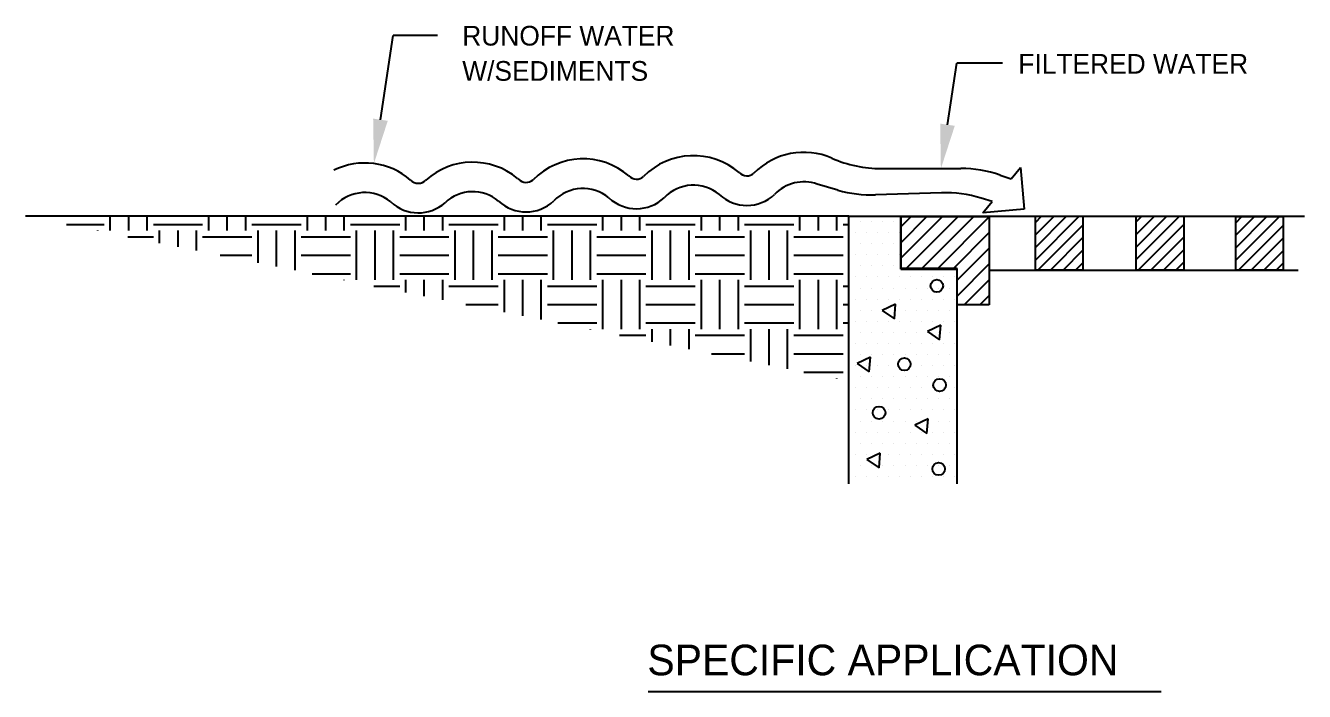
# Paper-space layout 'ESC' of a CAD drawing. Header units: feet, sheet in inches. Extents: x -1.2 to 33.8, y 0.1 to 22.9.
# Drawn here: x 26.53 to 30.319, y 10.486 to 12.458 of the extents above; entities that cross this region are included whole.
import ezdxf

# ---------------------------------------------------------------- set-up
doc = ezdxf.new("R2010")
doc.units = ezdxf.units.FT
doc.header["$MEASUREMENT"] = 0
doc.layers.add('TBLK', color=7, linetype='Continuous')
doc.styles.add('LEROY', font='leroy.shx')

# ---------------------------------------------------------------- blocks, each defined once
blk = doc.blocks.new('ESC DET')
at = {"layer": 'TBLK'}
for p, q in [((29.2338, 12.6878), (29.2712, 12.9376)), ((29.4025, 12.9376), (29.2712, 12.9376)), ((30.9138, 12.673), (30.9411, 12.8553)), ((31.0769, 12.8553), (30.9411, 12.8553)), ((30.7179, 12.5431), (30.953, 12.5431)), ((31.1023, 12.5129), (31.1303, 12.5466)), ((31.1303, 12.5466), (31.1414, 12.4232)), ((29.6399, 12.514), (29.6426, 12.5118)), ((31.0701, 12.5238), (31.1023, 12.5129)), ((30.5893, 12.4793), (30.5281, 12.4969)), ((30.896, 12.4714), (30.7008, 12.4654)), ((31.0461, 12.4457), (31.0137, 12.4556)), ((31.0181, 12.4121), (31.0461, 12.4457)), ((30.6211, 12.4021), (28.1823, 12.4021)), ((28.4332, 12.3595), (28.4332, 12.4021)), ((28.488, 12.3595), (28.488, 12.4021)), ((28.5427, 12.3595), (28.5427, 12.4021)), ((28.7252, 12.3595), (28.7252, 12.4021)), ((28.7799, 12.3595), (28.7799, 12.4021)), ((28.8346, 12.3595), (28.8346, 12.4021)), ((29.0171, 12.3595), (29.0171, 12.4021)), ((29.0718, 12.3595), (29.0718, 12.4021)), ((29.1265, 12.3595), (29.1265, 12.4021)), ((29.309, 12.3595), (29.309, 12.4021)), ((29.3637, 12.3595), (29.3637, 12.4021)), ((29.4184, 12.3595), (29.4184, 12.4021)), ((29.6009, 12.3595), (29.6009, 12.4021)), ((29.6556, 12.3595), (29.6556, 12.4021)), ((29.7103, 12.3595), (29.7103, 12.4021)), ((29.8928, 12.3595), (29.8928, 12.4021)), ((29.9475, 12.3595), (29.9475, 12.4021)), ((30.0023, 12.3595), (30.0023, 12.4021)), ((30.1847, 12.3595), (30.1847, 12.4021)), ((30.2394, 12.3595), (30.2394, 12.4021)), ((30.2942, 12.3595), (30.2942, 12.4021)), ((30.4766, 12.3595), (30.4766, 12.4021)), ((30.5313, 12.3595), (30.5313, 12.4021)), ((30.5861, 12.3595), (30.5861, 12.4021)), ((30.6211, 12.4021), (31.9009, 12.4021)), ((30.6211, 11.609), (30.6211, 12.4021)), ((30.7758, 12.3704), (30.8065, 12.401)), ((30.7761, 12.2456), (30.7761, 12.4021)), ((30.7763, 12.3244), (30.8529, 12.401)), ((30.7767, 12.2784), (30.8994, 12.401)), ((30.777, 12.2471), (30.777, 12.401)), ((30.777, 12.401), (31.0375, 12.401)), ((30.7919, 12.2471), (30.9458, 12.401)), ((30.8383, 12.2471), (30.9923, 12.401)), ((30.8848, 12.2471), (31.0375, 12.3998)), ((31.1414, 12.4232), (31.0181, 12.4121)), ((31.0375, 12.401), (31.0375, 12.1399)), ((31.1745, 12.3836), (31.1926, 12.4017)), ((31.1745, 12.3465), (31.2297, 12.4017)), ((31.1745, 12.3093), (31.2669, 12.4017)), ((31.1745, 12.2722), (31.304, 12.4017)), ((31.1745, 12.4017), (31.3153, 12.4017)), ((31.1745, 12.2425), (31.1745, 12.4017)), ((31.3153, 12.4017), (31.3153, 12.2425)), ((31.473, 12.3849), (31.4898, 12.4017)), ((31.473, 12.3477), (31.527, 12.4017)), ((31.473, 12.3106), (31.5641, 12.4017)), ((31.473, 12.2734), (31.6013, 12.4017)), ((31.473, 12.4017), (31.6138, 12.4017)), ((31.473, 12.2425), (31.473, 12.4017)), ((31.6138, 12.4017), (31.6138, 12.2425)), ((31.7673, 12.2705), (31.8985, 12.4017)), ((31.7673, 12.3076), (31.8614, 12.4017)), ((31.7673, 12.3448), (31.8242, 12.4017)), ((31.7673, 12.3819), (31.7871, 12.4017)), ((31.7678, 12.4016), (31.9086, 12.4016)), ((31.7678, 12.2424), (31.7678, 12.4016)), ((31.9009, 12.4021), (31.9715, 12.4021)), ((31.9086, 12.4016), (31.9086, 12.2424)), ((28.3035, 12.3778), (28.415, 12.3778)), ((28.3968, 12.3591), (28.3968, 12.3595)), ((28.561, 12.3778), (28.7069, 12.3778)), ((28.5792, 12.3225), (28.5792, 12.3595)), ((28.6339, 12.3115), (28.6339, 12.3595)), ((28.6887, 12.3006), (28.6887, 12.3595)), ((28.8529, 12.3778), (28.9988, 12.3778)), ((28.8711, 12.264), (28.8711, 12.3595)), ((28.9258, 12.253), (28.9258, 12.3595)), ((28.9806, 12.2421), (28.9806, 12.3595)), ((29.1448, 12.3778), (29.2907, 12.3778)), ((29.163, 12.2136), (29.163, 12.3595)), ((29.2177, 12.2136), (29.2177, 12.3595)), ((29.2725, 12.2136), (29.2725, 12.3595)), ((29.4367, 12.3778), (29.5826, 12.3778)), ((29.4549, 12.2136), (29.4549, 12.3595)), ((29.5097, 12.2136), (29.5097, 12.3595)), ((29.5644, 12.2136), (29.5644, 12.3595)), ((29.7286, 12.3778), (29.8745, 12.3778)), ((29.7468, 12.2136), (29.7468, 12.3595)), ((29.8016, 12.2136), (29.8016, 12.3595)), ((29.8563, 12.2136), (29.8563, 12.3595)), ((30.0205, 12.3778), (30.1665, 12.3778)), ((30.0387, 12.2136), (30.0387, 12.3595)), ((30.0935, 12.2136), (30.0935, 12.3595)), ((30.1482, 12.2136), (30.1482, 12.3595)), ((30.3124, 12.3778), (30.4584, 12.3778)), ((30.3307, 12.2136), (30.3307, 12.3595)), ((30.3854, 12.2136), (30.3854, 12.3595)), ((30.4401, 12.2136), (30.4401, 12.3595)), ((30.6043, 12.3778), (30.6211, 12.3778)), ((30.624, 12.3863), (30.624, 12.3863)), ((30.6404, 12.3535), (30.6404, 12.3535)), ((30.6568, 12.3863), (30.6568, 12.3863)), ((30.6732, 12.3535), (30.6732, 12.3535)), ((30.6896, 12.3863), (30.6896, 12.3863)), ((30.7061, 12.3535), (30.7061, 12.3535)), ((30.7225, 12.3863), (30.7225, 12.3863)), ((30.7389, 12.3535), (30.7389, 12.3535)), ((30.7553, 12.3863), (30.7553, 12.3863)), ((30.7717, 12.3535), (30.7717, 12.3535)), ((30.9312, 12.2471), (31.0375, 12.3534)), ((31.182, 12.2425), (31.3153, 12.3758)), ((31.4792, 12.2425), (31.6138, 12.3771)), ((31.7765, 12.2425), (31.9081, 12.3742)), ((28.4855, 12.3413), (28.561, 12.3413)), ((28.7069, 12.3413), (28.8529, 12.3413)), ((28.9988, 12.3413), (29.1448, 12.3413)), ((29.2907, 12.3413), (29.4367, 12.3413)), ((29.5826, 12.3413), (29.7286, 12.3413)), ((29.8745, 12.3413), (30.0205, 12.3413)), ((30.1665, 12.3413), (30.3124, 12.3413)), ((30.4584, 12.3413), (30.6043, 12.3413)), ((30.624, 12.3207), (30.624, 12.3207)), ((30.6568, 12.3207), (30.6568, 12.3207)), ((30.6896, 12.3207), (30.6896, 12.3207)), ((30.7225, 12.3207), (30.7225, 12.3207)), ((30.7553, 12.3207), (30.7553, 12.3207)), ((31.2192, 12.2425), (31.3153, 12.3387)), ((31.5164, 12.2425), (31.6138, 12.3399)), ((31.8136, 12.2425), (31.9081, 12.337)), ((28.7586, 12.2866), (28.8529, 12.2866)), ((28.9988, 12.2866), (29.1448, 12.2866)), ((29.2907, 12.2866), (29.4367, 12.2866)), ((29.5826, 12.2866), (29.7286, 12.2866)), ((29.8745, 12.2866), (30.0205, 12.2866)), ((30.1665, 12.2866), (30.3124, 12.2866)), ((30.4584, 12.2866), (30.6043, 12.2866)), ((30.6404, 12.2878), (30.6404, 12.2878)), ((30.6732, 12.2878), (30.6732, 12.2878)), ((30.7061, 12.2878), (30.7061, 12.2878)), ((30.7389, 12.2878), (30.7389, 12.2878)), ((30.7717, 12.2878), (30.7717, 12.2878)), ((30.9426, 12.2121), (31.0375, 12.3069)), ((31.2563, 12.2425), (31.3153, 12.3015)), ((31.5536, 12.2425), (31.6138, 12.3028)), ((31.8508, 12.2425), (31.9081, 12.2998)), ((30.624, 12.255), (30.624, 12.255)), ((30.6568, 12.255), (30.6568, 12.255)), ((30.6896, 12.255), (30.6896, 12.255)), ((30.7225, 12.255), (30.7225, 12.255)), ((30.7553, 12.255), (30.7553, 12.255)), ((30.7761, 12.2456), (30.9415, 12.2456)), ((30.9426, 12.2471), (30.777, 12.2471)), ((30.9415, 12.2456), (30.9415, 11.609)), ((30.9426, 12.1656), (31.0375, 12.2605)), ((30.9426, 12.1399), (30.9426, 12.2471)), ((31.0375, 12.2424), (31.9009, 12.2424)), ((31.3153, 12.2425), (31.1745, 12.2425)), ((31.2935, 12.2425), (31.3153, 12.2644)), ((31.6138, 12.2425), (31.473, 12.2425)), ((31.5907, 12.2425), (31.6138, 12.2656)), ((31.9086, 12.2424), (31.7678, 12.2424)), ((31.8879, 12.2425), (31.9081, 12.2627)), ((31.9009, 12.2424), (31.9533, 12.2424)), ((29.0316, 12.2318), (29.1448, 12.2318)), ((29.1265, 12.2128), (29.1265, 12.2136)), ((29.2907, 12.2318), (29.4367, 12.2318)), ((29.309, 12.1762), (29.309, 12.2136)), ((29.3637, 12.1653), (29.3637, 12.2136)), ((29.4184, 12.1543), (29.4184, 12.2136)), ((29.5826, 12.2318), (29.7286, 12.2318)), ((29.6009, 12.1177), (29.6009, 12.2136)), ((29.6556, 12.1067), (29.6556, 12.2136)), ((29.7103, 12.0958), (29.7103, 12.2136)), ((29.8745, 12.2318), (30.0205, 12.2318)), ((29.8928, 12.0676), (29.8928, 12.2136)), ((29.9475, 12.0676), (29.9475, 12.2136)), ((30.0023, 12.0676), (30.0023, 12.2136)), ((30.1665, 12.2318), (30.3124, 12.2318)), ((30.1847, 12.0676), (30.1847, 12.2136)), ((30.2394, 12.0676), (30.2394, 12.2136)), ((30.2942, 12.0676), (30.2942, 12.2136)), ((30.4584, 12.2318), (30.6043, 12.2318)), ((30.4766, 12.0676), (30.4766, 12.2136)), ((30.5313, 12.0676), (30.5313, 12.2136)), ((30.5861, 12.0676), (30.5861, 12.2136)), ((30.6404, 12.2221), (30.6404, 12.2221)), ((30.6732, 12.2221), (30.6732, 12.2221)), ((30.7061, 12.2221), (30.7061, 12.2221)), ((30.7389, 12.2221), (30.7389, 12.2221)), ((30.7717, 12.2221), (30.7717, 12.2221)), ((30.8046, 12.2221), (30.8046, 12.2221)), ((30.8374, 12.2221), (30.8374, 12.2221)), ((30.8703, 12.2221), (30.8703, 12.2221)), ((30.9031, 12.2221), (30.9031, 12.2221)), ((30.9359, 12.2221), (30.9359, 12.2221)), ((30.9633, 12.1399), (31.0375, 12.214)), ((29.2137, 12.1953), (29.2907, 12.1953)), ((29.4367, 12.1953), (29.5826, 12.1953)), ((29.7286, 12.1953), (29.8745, 12.1953)), ((30.0205, 12.1953), (30.1665, 12.1953)), ((30.3124, 12.1953), (30.4584, 12.1953)), ((30.6043, 12.1953), (30.6211, 12.1953)), ((30.624, 12.1893), (30.624, 12.1893)), ((30.6568, 12.1893), (30.6568, 12.1893)), ((30.6896, 12.1893), (30.6896, 12.1893)), ((30.7225, 12.1893), (30.7225, 12.1893)), ((30.7553, 12.1893), (30.7553, 12.1893)), ((30.7882, 12.1893), (30.7882, 12.1893)), ((30.821, 12.1893), (30.821, 12.1893)), ((30.8538, 12.1893), (30.8538, 12.1893)), ((30.8867, 12.1893), (30.8867, 12.1893)), ((30.9195, 12.1893), (30.9195, 12.1893)), ((31.0098, 12.1399), (31.0375, 12.1676)), ((29.4867, 12.1406), (29.5826, 12.1406)), ((29.7286, 12.1406), (29.8745, 12.1406)), ((30.0205, 12.1406), (30.1665, 12.1406)), ((30.3124, 12.1406), (30.4584, 12.1406)), ((30.6043, 12.1406), (30.6211, 12.1406)), ((30.6404, 12.1565), (30.6404, 12.1565)), ((30.6732, 12.1565), (30.6732, 12.1565)), ((30.7061, 12.1565), (30.7061, 12.1565)), ((30.7603, 12.1412), (30.7207, 12.1227)), ((30.7389, 12.1565), (30.7389, 12.1565)), ((30.7566, 12.0977), (30.7603, 12.1412)), ((30.7717, 12.1565), (30.7717, 12.1565)), ((30.8046, 12.1565), (30.8046, 12.1565)), ((30.8374, 12.1565), (30.8374, 12.1565)), ((30.8703, 12.1565), (30.8703, 12.1565)), ((30.9031, 12.1565), (30.9031, 12.1565)), ((30.9359, 12.1565), (30.9359, 12.1565)), ((31.0375, 12.1399), (30.9426, 12.1399)), ((30.624, 12.1236), (30.624, 12.1236)), ((30.6404, 12.0908), (30.6404, 12.0908)), ((30.6568, 12.1236), (30.6568, 12.1236)), ((30.6732, 12.0908), (30.6732, 12.0908)), ((30.6896, 12.1236), (30.6896, 12.1236)), ((30.7061, 12.0908), (30.7061, 12.0908)), ((30.7207, 12.1227), (30.7566, 12.0977)), ((30.7225, 12.1236), (30.7225, 12.1236)), ((30.7389, 12.0908), (30.7389, 12.0908)), ((30.7553, 12.1236), (30.7553, 12.1236)), ((30.7717, 12.0908), (30.7717, 12.0908)), ((30.7882, 12.1236), (30.7882, 12.1236)), ((30.8046, 12.0908), (30.8046, 12.0908)), ((30.821, 12.1236), (30.821, 12.1236)), ((30.8374, 12.0908), (30.8374, 12.0908)), ((30.8538, 12.1236), (30.8538, 12.1236)), ((30.8703, 12.0908), (30.8703, 12.0908)), ((30.8867, 12.1236), (30.8867, 12.1236)), ((30.9031, 12.0908), (30.9031, 12.0908)), ((30.9195, 12.1236), (30.9195, 12.1236)), ((30.9359, 12.0908), (30.9359, 12.0908)), ((29.7598, 12.0859), (29.8745, 12.0859)), ((29.8563, 12.0665), (29.8563, 12.0676)), ((30.0205, 12.0859), (30.1665, 12.0859)), ((30.0387, 12.0299), (30.0387, 12.0676)), ((30.0935, 12.019), (30.0935, 12.0676)), ((30.1482, 12.008), (30.1482, 12.0676)), ((30.3124, 12.0859), (30.4584, 12.0859)), ((30.3307, 11.9714), (30.3307, 12.0676)), ((30.3854, 11.9605), (30.3854, 12.0676)), ((30.4401, 11.9495), (30.4401, 12.0676)), ((30.6043, 12.0859), (30.6211, 12.0859)), ((30.624, 12.0579), (30.624, 12.0579)), ((30.6568, 12.0579), (30.6568, 12.0579)), ((30.6896, 12.0579), (30.6896, 12.0579)), ((30.7225, 12.0579), (30.7225, 12.0579)), ((30.7553, 12.0579), (30.7553, 12.0579)), ((30.7882, 12.0579), (30.7882, 12.0579)), ((30.821, 12.0579), (30.821, 12.0579)), ((30.8538, 12.0579), (30.8538, 12.0579)), ((30.8941, 12.0792), (30.8545, 12.0606)), ((30.8545, 12.0606), (30.8904, 12.0356)), ((30.8867, 12.0579), (30.8867, 12.0579)), ((30.8904, 12.0356), (30.8941, 12.0792)), ((30.9195, 12.0579), (30.9195, 12.0579)), ((29.9418, 12.0494), (30.0205, 12.0494)), ((30.1665, 12.0494), (30.3124, 12.0494)), ((30.4584, 12.0494), (30.6043, 12.0494)), ((30.6404, 12.0251), (30.6404, 12.0251)), ((30.6732, 12.0251), (30.6732, 12.0251)), ((30.7061, 12.0251), (30.7061, 12.0251)), ((30.7389, 12.0251), (30.7389, 12.0251)), ((30.7717, 12.0251), (30.7717, 12.0251)), ((30.8046, 12.0251), (30.8046, 12.0251)), ((30.8374, 12.0251), (30.8374, 12.0251)), ((30.8703, 12.0251), (30.8703, 12.0251)), ((30.9031, 12.0251), (30.9031, 12.0251)), ((30.9359, 12.0251), (30.9359, 12.0251)), ((30.2148, 11.9946), (30.3124, 11.9946)), ((30.4584, 11.9946), (30.6043, 11.9946)), ((30.624, 11.9923), (30.624, 11.9923)), ((30.6854, 11.9844), (30.6458, 11.9659)), ((30.6568, 11.9923), (30.6568, 11.9923)), ((30.6816, 11.9409), (30.6854, 11.9844)), ((30.6896, 11.9923), (30.6896, 11.9923)), ((30.7225, 11.9923), (30.7225, 11.9923)), ((30.7553, 11.9923), (30.7553, 11.9923)), ((30.7882, 11.9923), (30.7882, 11.9923)), ((30.821, 11.9923), (30.821, 11.9923)), ((30.8538, 11.9923), (30.8538, 11.9923)), ((30.8867, 11.9923), (30.8867, 11.9923)), ((30.9195, 11.9923), (30.9195, 11.9923)), ((30.4879, 11.9399), (30.6043, 11.9399)), ((30.6404, 11.9594), (30.6404, 11.9594)), ((30.6458, 11.9659), (30.6816, 11.9409)), ((30.6732, 11.9594), (30.6732, 11.9594)), ((30.7061, 11.9594), (30.7061, 11.9594)), ((30.7389, 11.9594), (30.7389, 11.9594)), ((30.7717, 11.9594), (30.7717, 11.9594)), ((30.8046, 11.9594), (30.8046, 11.9594)), ((30.8374, 11.9594), (30.8374, 11.9594)), ((30.8703, 11.9594), (30.8703, 11.9594)), ((30.9031, 11.9594), (30.9031, 11.9594)), ((30.9359, 11.9594), (30.9359, 11.9594)), ((30.5861, 11.9202), (30.5861, 11.9217)), ((30.624, 11.9266), (30.624, 11.9266)), ((30.6568, 11.9266), (30.6568, 11.9266)), ((30.6896, 11.9266), (30.6896, 11.9266)), ((30.7225, 11.9266), (30.7225, 11.9266)), ((30.7553, 11.9266), (30.7553, 11.9266)), ((30.7882, 11.9266), (30.7882, 11.9266)), ((30.821, 11.9266), (30.821, 11.9266)), ((30.8538, 11.9266), (30.8538, 11.9266)), ((30.8867, 11.9266), (30.8867, 11.9266)), ((30.9195, 11.9266), (30.9195, 11.9266)), ((30.624, 11.8609), (30.624, 11.8609)), ((30.6404, 11.8937), (30.6404, 11.8937)), ((30.6568, 11.8609), (30.6568, 11.8609)), ((30.6732, 11.8937), (30.6732, 11.8937)), ((30.6896, 11.8609), (30.6896, 11.8609)), ((30.7061, 11.8937), (30.7061, 11.8937)), ((30.7225, 11.8609), (30.7225, 11.8609)), ((30.7389, 11.8937), (30.7389, 11.8937)), ((30.7553, 11.8609), (30.7553, 11.8609)), ((30.7717, 11.8937), (30.7717, 11.8937)), ((30.7882, 11.8609), (30.7882, 11.8609)), ((30.8046, 11.8937), (30.8046, 11.8937)), ((30.821, 11.8609), (30.821, 11.8609)), ((30.8374, 11.8937), (30.8374, 11.8937)), ((30.8538, 11.8609), (30.8538, 11.8609)), ((30.8703, 11.8937), (30.8703, 11.8937)), ((30.8867, 11.8609), (30.8867, 11.8609)), ((30.9031, 11.8937), (30.9031, 11.8937)), ((30.9195, 11.8609), (30.9195, 11.8609)), ((30.9359, 11.8937), (30.9359, 11.8937)), ((30.6404, 11.8281), (30.6404, 11.8281)), ((30.6732, 11.8281), (30.6732, 11.8281)), ((30.7061, 11.8281), (30.7061, 11.8281)), ((30.7389, 11.8281), (30.7389, 11.8281)), ((30.7717, 11.8281), (30.7717, 11.8281)), ((30.8046, 11.8281), (30.8046, 11.8281)), ((30.8374, 11.8281), (30.8374, 11.8281)), ((30.8703, 11.8281), (30.8703, 11.8281)), ((30.9031, 11.8281), (30.9031, 11.8281)), ((30.9359, 11.8281), (30.9359, 11.8281)), ((30.624, 11.7952), (30.624, 11.7952)), ((30.6568, 11.7952), (30.6568, 11.7952)), ((30.6896, 11.7952), (30.6896, 11.7952)), ((30.7225, 11.7952), (30.7225, 11.7952)), ((30.7553, 11.7952), (30.7553, 11.7952)), ((30.7882, 11.7952), (30.7882, 11.7952)), ((30.8566, 11.8015), (30.817, 11.783)), ((30.821, 11.7952), (30.821, 11.7952)), ((30.8529, 11.7579), (30.8566, 11.8015)), ((30.8538, 11.7952), (30.8538, 11.7952)), ((30.8867, 11.7952), (30.8867, 11.7952)), ((30.9195, 11.7952), (30.9195, 11.7952)), ((30.6404, 11.7624), (30.6404, 11.7624)), ((30.6732, 11.7624), (30.6732, 11.7624)), ((30.7061, 11.7624), (30.7061, 11.7624)), ((30.7389, 11.7624), (30.7389, 11.7624)), ((30.7717, 11.7624), (30.7717, 11.7624)), ((30.8046, 11.7624), (30.8046, 11.7624)), ((30.817, 11.783), (30.8529, 11.7579)), ((30.8374, 11.7624), (30.8374, 11.7624)), ((30.8703, 11.7624), (30.8703, 11.7624)), ((30.9031, 11.7624), (30.9031, 11.7624)), ((30.9359, 11.7624), (30.9359, 11.7624)), ((30.624, 11.7295), (30.624, 11.7295)), ((30.6568, 11.7295), (30.6568, 11.7295)), ((30.6896, 11.7295), (30.6896, 11.7295)), ((30.7225, 11.7295), (30.7225, 11.7295)), ((30.7553, 11.7295), (30.7553, 11.7295)), ((30.7882, 11.7295), (30.7882, 11.7295)), ((30.821, 11.7295), (30.821, 11.7295)), ((30.8538, 11.7295), (30.8538, 11.7295)), ((30.8867, 11.7295), (30.8867, 11.7295)), ((30.9195, 11.7295), (30.9195, 11.7295)), ((30.6404, 11.6967), (30.6404, 11.6967)), ((30.6732, 11.6967), (30.6732, 11.6967)), ((30.7148, 11.7002), (30.6752, 11.6817)), ((30.6752, 11.6817), (30.7111, 11.6567)), ((30.7061, 11.6967), (30.7061, 11.6967)), ((30.7111, 11.6567), (30.7148, 11.7002)), ((30.7389, 11.6967), (30.7389, 11.6967)), ((30.7717, 11.6967), (30.7717, 11.6967)), ((30.8046, 11.6967), (30.8046, 11.6967)), ((30.8374, 11.6967), (30.8374, 11.6967)), ((30.8703, 11.6967), (30.8703, 11.6967)), ((30.9031, 11.6967), (30.9031, 11.6967)), ((30.9359, 11.6967), (30.9359, 11.6967)), ((30.624, 11.6639), (30.624, 11.6639)), ((30.6568, 11.6639), (30.6568, 11.6639)), ((30.6896, 11.6639), (30.6896, 11.6639)), ((30.7225, 11.6639), (30.7225, 11.6639)), ((30.7553, 11.6639), (30.7553, 11.6639)), ((30.7882, 11.6639), (30.7882, 11.6639)), ((30.821, 11.6639), (30.821, 11.6639)), ((30.8538, 11.6639), (30.8538, 11.6639)), ((30.8867, 11.6639), (30.8867, 11.6639)), ((30.9195, 11.6639), (30.9195, 11.6639)), ((30.6404, 11.631), (30.6404, 11.631)), ((30.6732, 11.631), (30.6732, 11.631)), ((30.7061, 11.631), (30.7061, 11.631)), ((30.7389, 11.631), (30.7389, 11.631)), ((30.7717, 11.631), (30.7717, 11.631)), ((30.8046, 11.631), (30.8046, 11.631)), ((30.8374, 11.631), (30.8374, 11.631)), ((30.8703, 11.631), (30.8703, 11.631)), ((30.9031, 11.631), (30.9031, 11.631)), ((30.9359, 11.631), (30.9359, 11.631)), ((30.027, 10.9944), (31.5465, 10.9944))]:
    blk.add_line(p, q, dxfattribs=at)
for centre in [(30.8823, 12.1957), (30.786, 11.9637), (30.8904, 11.9017), (30.7111, 11.82), (30.8877, 11.6534)]:
    blk.add_circle(centre, 0.0187, dxfattribs=at)
for centre, radius, start, end in [((30.1612, 12.3743), 0.2072, 49.1833, 135.4645), ((30.4882, 12.3841), 0.2072, 66.3253, 135.4645), ((29.1876, 12.3524), 0.2072, 49.1833, 116.3449), ((29.5071, 12.3549), 0.2072, 50.1437, 132.0033), ((29.8341, 12.3646), 0.2072, 49.1833, 135.4645), ((30.7179, 12.908), 0.3649, 246.3253, 270), ((30.953, 12.1783), 0.3649, 71.278, 90), ((29.3459, 12.5317), 0.0321, 224.5369, 314.6484), ((29.6654, 12.5343), 0.0321, 224.5369, 310.8182), ((29.9925, 12.544), 0.0321, 224.5369, 310.8182), ((30.3195, 12.5537), 0.0321, 224.5369, 310.8182), ((29.1876, 12.3524), 0.1197, 50.1437, 136.4249), ((29.5071, 12.3549), 0.1197, 50.1437, 133.2591), ((29.8341, 12.3646), 0.1197, 50.1437, 136.4249), ((30.1612, 12.3743), 0.1197, 50.1437, 136.4249), ((30.3195, 12.5537), 0.1197, 226.9778, 313.2591), ((30.4882, 12.3841), 0.1197, 70.4966, 136.4249), ((30.6897, 12.8301), 0.3649, 254.0285, 271.7437), ((30.9071, 12.1066), 0.3649, 73.0218, 91.7437), ((29.3459, 12.5317), 0.1197, 226.9778, 311.4566), ((29.6654, 12.5343), 0.1197, 226.9778, 313.2591), ((29.9925, 12.544), 0.1197, 226.9778, 313.2591)]:
    blk.add_arc(centre, radius, start, end, dxfattribs=at)
for points in [[(29.2554, 12.6846), (29.2121, 12.6911), (29.2143, 12.5579)], [(30.9355, 12.6698), (30.8922, 12.6763), (30.8943, 12.5431)]]:
    blk.add_solid(points, dxfattribs=at)
at = {"layer": 'TBLK', "style": 'LEROY'}
for s, height, p in [('RUNOFF WATER', 0.058382, (29.4761, 12.9075)), ('W/SEDIMENTS', 0.058382, (29.4761, 12.8032)), ('FILTERED WATER', 0.058382, (31.1237, 12.8242)), ('SPECIFIC APPLICATION', 0.090745, (30.0246, 11.0422))]:
    blk.add_text(s, height=height, dxfattribs=at).set_placement(p)

psp = doc.layouts.new('ESC')

# ---------------------------------------------------------------- block references
psp.add_blockref('ESC DET', (-1.6527, -0.5087))

doc.saveas('drawing.dxf')
